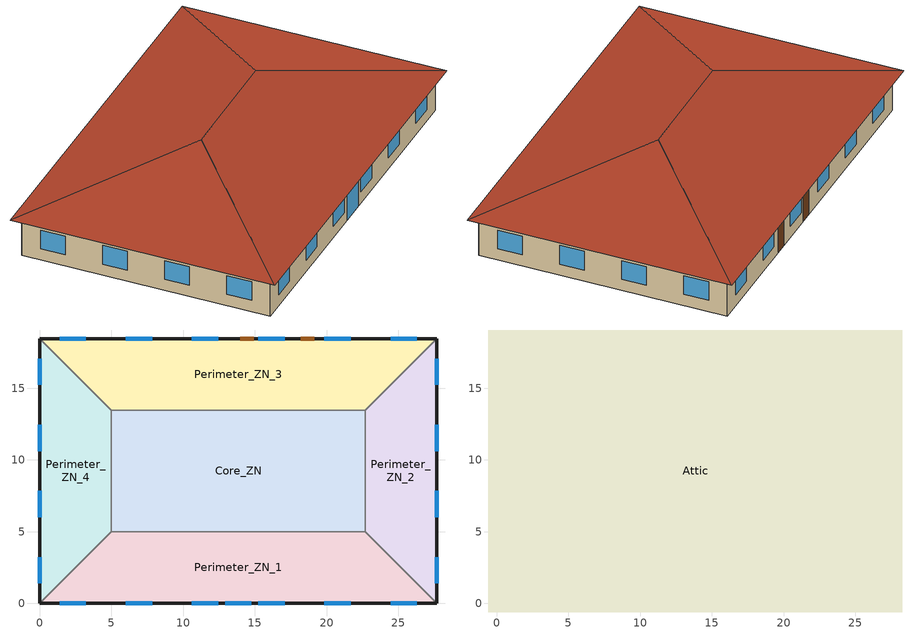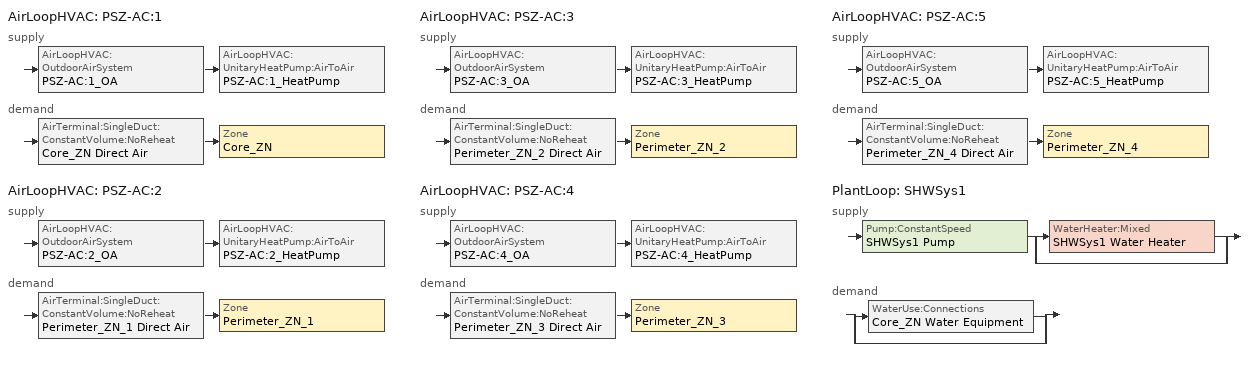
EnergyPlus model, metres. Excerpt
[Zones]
Core_ZN
 floor adiabatic (Core_ZN_floor_Ffactor): 5,13.46 22.69,13.46 22.69,5 5,5 z0
 wall to Perimeter_ZN_1 (int_wall): 5,5 22.69,5 z0:3.05
 wall to Perimeter_ZN_2 (int_wall): 22.69,5 22.69,13.46 z0:3.05
 wall to Perimeter_ZN_3 (int_wall): 22.69,13.46 5,13.46 z0:3.05
 wall to Perimeter_ZN_4 (int_wall): 5,13.46 5,5 z0:3.05
Perimeter_ZN_1
 floor ground (Perimeter_ZN_1_floor_Ffactor): 27.69,0 0,0 5,5 22.69,5 z0
 wall outside (nonres_ext_wall): 0,0 27.69,0 z0:3.05
 wall to Perimeter_ZN_4 (int_wall): 5,5 0,0 z0:3.05
 wall to Perimeter_ZN_2 (int_wall): 27.69,0 22.69,5 z0:3.05
 window (Window_U_0.36_SHGC_0.38): 1.39,0 3.22,0 / 6.01,0 7.84,0 / 10.62,0 12.45,0 / 15.24,0 17.07,0 / 19.85,0 21.68,0 / 24.47,0 26.3,0 z0.9:2.42; 12.93,0 14.76,0 z0:2.13
Perimeter_ZN_2
 floor ground (Perimeter_ZN_2_floor_Ffactor): 22.69,13.46 27.69,18.46 27.69,0 22.69,5 z0
 wall outside (nonres_ext_wall): 27.69,0 27.69,18.46 z0:3.05
 wall to Perimeter_ZN_3 (int_wall): 27.69,18.46 22.69,13.46 z0:3.05
 window (Window_U_0.36_SHGC_0.38): 27.69,15.24 27.69,17.07 / 27.69,10.62 27.69,12.45 / 27.69,6.01 27.69,7.84 / 27.69,1.39 27.69,3.22 z0.9:2.42
Perimeter_ZN_3
 floor ground (Perimeter_ZN_3_floor_Ffactor): 5,13.46 0,18.46 27.69,18.46 22.69,13.46 z0
 wall outside (nonres_ext_wall): 27.69,18.46 0,18.46 z0:3.05
 wall to Perimeter_ZN_4 (int_wall): 0,18.46 5,13.46 z0:3.05
 window (Window_U_0.36_SHGC_0.38): 26.3,18.46 24.47,18.46 / 21.68,18.46 19.85,18.46 / 17.07,18.46 15.24,18.46 / 12.45,18.46 10.62,18.46 / 7.84,18.46 6.01,18.46 / 3.22,18.46 1.39,18.46 z0.9:2.42
 door (Swinging Door_con): 14.91,18.46 14,18.46 / 19.13,18.46 18.22,18.46 z0:2.13
Perimeter_ZN_4
 floor ground (Perimeter_ZN_4_floor_Ffactor): 5,5 0,0 0,18.46 5,13.46 z0
 wall outside (nonres_ext_wall): 0,18.46 0,0 z0:3.05
 window (Window_U_0.36_SHGC_0.38): 0,3.22 0,1.39 / 0,7.84 0,6.01 / 0,12.45 0,10.62 / 0,17.07 0,15.24 z0.9:2.42
Attic
 floor outside (ext_soffit_floor): -0.6,19.06 0,18.46 0,0 -0.6,-0.6 z3.05; 0,0 27.69,0 28.29,-0.6 -0.6,-0.6 z3.05; 28.29,19.06 28.29,-0.6 27.69,0 27.69,18.46 z3.05; -0.6,19.06 28.29,19.06 27.69,18.46 0,18.46 z3.05
 floor to Perimeter_ZN_1 (nonres_roof_floor): 0,0 5,5 22.69,5 27.69,0 z3.05
 floor to Perimeter_ZN_4 (nonres_roof_floor): 5,13.46 5,5 0,0 0,18.46 z3.05
 floor to Perimeter_ZN_2 (nonres_roof_floor): 22.69,5 22.69,13.46 27.69,18.46 27.69,0 z3.05
 floor to Core_ZN (nonres_roof_floor): 5,13.46 22.69,13.46 22.69,5 5,5 z3.05
 floor to Perimeter_ZN_3 (nonres_roof_floor): 0,18.46 27.69,18.46 22.69,13.46 5,13.46 z3.05
 roof outside (AtticRoofDeck): 28.29,19.06,3.05 -0.6,19.06,3.05 9.23,9.23,6.33 18.46,9.23,6.33; -0.6,19.06,3.05 -0.6,-0.6,3.05 9.23,9.23,6.33; 28.29,-0.6,3.05 28.29,19.06,3.05 18.46,9.23,6.33; -0.6,-0.6,3.05 28.29,-0.6,3.05 18.46,9.23,6.33 9.23,9.23,6.33
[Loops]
AirLoopHVAC 'PSZ-AC:1'
 supply: AirLoopHVAC:OutdoorAirSystem 'PSZ-AC:1_OA' > AirLoopHVAC:UnitaryHeatPump:AirToAir 'PSZ-AC:1_HeatPump'
 demand: AirTerminal:SingleDuct:ConstantVolume:NoReheat 'Core_ZN Direct Air' > Zone 'Core_ZN'
AirLoopHVAC 'PSZ-AC:2'
 supply: AirLoopHVAC:OutdoorAirSystem 'PSZ-AC:2_OA' > AirLoopHVAC:UnitaryHeatPump:AirToAir 'PSZ-AC:2_HeatPump'
 demand: AirTerminal:SingleDuct:ConstantVolume:NoReheat 'Perimeter_ZN_1 Direct Air' > Zone 'Perimeter_ZN_1'
AirLoopHVAC 'PSZ-AC:3'
 supply: AirLoopHVAC:OutdoorAirSystem 'PSZ-AC:3_OA' > AirLoopHVAC:UnitaryHeatPump:AirToAir 'PSZ-AC:3_HeatPump'
 demand: AirTerminal:SingleDuct:ConstantVolume:NoReheat 'Perimeter_ZN_2 Direct Air' > Zone 'Perimeter_ZN_2'
AirLoopHVAC 'PSZ-AC:4'
 supply: AirLoopHVAC:OutdoorAirSystem 'PSZ-AC:4_OA' > AirLoopHVAC:UnitaryHeatPump:AirToAir 'PSZ-AC:4_HeatPump'
 demand: AirTerminal:SingleDuct:ConstantVolume:NoReheat 'Perimeter_ZN_3 Direct Air' > Zone 'Perimeter_ZN_3'
AirLoopHVAC 'PSZ-AC:5'
 supply: AirLoopHVAC:OutdoorAirSystem 'PSZ-AC:5_OA' > AirLoopHVAC:UnitaryHeatPump:AirToAir 'PSZ-AC:5_HeatPump'
 demand: AirTerminal:SingleDuct:ConstantVolume:NoReheat 'Perimeter_ZN_4 Direct Air' > Zone 'Perimeter_ZN_4'
PlantLoop 'SHWSys1'
 supply: Pump:ConstantSpeed 'SHWSys1 Pump' > split
  | WaterHeater:Mixed 'SHWSys1 Water Heater'
  | bypass
 demand: split
  | WaterUse:Connections 'Core_ZN Water Equipment'
  | bypass
[Building]
OfficeSmall: 0, City, 0.04, 0.2, FullInteriorAndExterior, 50, 6
[Site:GroundTemperature:FCfactorMethod]
7.1, 3, -1, 0.8, -0.2, 4.8, 6.1, 13.7, 22.2, 22.7, 21.7, 18.5
[Site:WaterMainsTemperature]
Correlation: , 9.95, 23.7
[Material]
Std Wood 6inch: MediumSmooth, 0.15, 0.12, 540, 1210, 0.9, 0.7, 0.7
F07 25mm stucco: Smooth, 0.0254, 0.72, 1856, 840, 0.9, 0.7, 0.7
F12 Asphalt shingles: VeryRough, 0.0032, 0.04, 1120, 1260, 0.9, 0.7
G01 13mm gypsum board: Smooth, 0.0127, 0.16, 800, 1090, 0.9, 0.7, 0.5
G01 16mm gypsum board: MediumSmooth, 0.0159, 0.16, 800, 1090
G02 16mm plywood: Smooth, 0.0159, 0.12, 544, 1210
[Material:NoMass]
Opaque Door panel_con: MediumRough, 0.475964, 0.9, 0.7, 0.7
Nonres_Roof_Insulation: MediumSmooth, 8.09839, 0.9, 0.7, 0.7
Nonres_Exterior_Wall_Insulation: MediumSmooth, 3.06942, 0.9, 0.7, 0.7
[WindowMaterial:SimpleGlazingSystem]
Glazing Layer: 2.04417, 0.38, 0.418
[Construction]
Swinging Door_con: Opaque Door panel_con
InteriorFurnishings: Std Wood 6inch
AtticRoofDeck: F12 Asphalt shingles, G02 16mm plywood
int_wall: G01 13mm gypsum board, G01 13mm gypsum board
ext_soffit_floor: G02 16mm plywood
nonres_roof_floor: G01 16mm gypsum board, Nonres_Roof_Insulation
nonres_ext_wall: F07 25mm stucco, G01 16mm gypsum board, Nonres_Exterior_Wall_Insulation, G01 16mm gypsum board
Window_U_0.36_SHGC_0.38: Glazing Layer
[Construction:FfactorGroundFloor]
Core_ZN_floor_Ffactor: 0.90012, 149.657, 0
Perimeter_ZN_1_floor_Ffactor; Perimeter_ZN_3_floor_Ffactor: 0.90012, 113.45, 27.69
Perimeter_ZN_2_floor_Ffactor; Perimeter_ZN_4_floor_Ffactor: 0.90012, 67.3, 18.46
[Zone]
Core_ZN; Perimeter_ZN_1; Perimeter_ZN_2; Perimeter_ZN_3; Perimeter_ZN_4: 0, 0, 0, 0, 1, 1, autocalculate, autocalculate, autocalculate, , , Yes
Attic: 0, 0, 0, 0, 1, 1, autocalculate, autocalculate, autocalculate, , , No
[InternalMass]
Core_ZN_InternalMass_1: InteriorFurnishings, Core_ZN, , 299.3148
Perimeter_ZN_1_InternalMass_1: InteriorFurnishings, Perimeter_ZN_1, , 226.9
Perimeter_ZN_2_InternalMass_1: InteriorFurnishings, Perimeter_ZN_2, , 134.6
Perimeter_ZN_3_InternalMass_1: InteriorFurnishings, Perimeter_ZN_3, , 226.9
Perimeter_ZN_4_InternalMass_1: InteriorFurnishings, Perimeter_ZN_4, , 134.6
[People]
Core_ZN: Core_ZN, BLDG_OCC_SCH_wo_SB, Area/Person, , , 16.5881, 0.3, AUTOCALCULATE, ACTIVITY_SCH, , No, ZoneAveraged
Perimeter_ZN_1: Perimeter_ZN_1, BLDG_OCC_SCH_wo_SB, Area/Person, , , 16.5881, 0.3, AUTOCALCULATE, ACTIVITY_SCH, , No, ZoneAveraged
Perimeter_ZN_2: Perimeter_ZN_2, BLDG_OCC_SCH_w_SB, Area/Person, , , 16.5881, 0.3, AUTOCALCULATE, ACTIVITY_SCH, , No, ZoneAveraged
Perimeter_ZN_3: Perimeter_ZN_3, BLDG_OCC_SCH_wo_SB, Area/Person, , , 16.5881, 0.3, AUTOCALCULATE, ACTIVITY_SCH, , No, ZoneAveraged
Perimeter_ZN_4: Perimeter_ZN_4, BLDG_OCC_SCH_wo_SB, Area/Person, , , 16.5881, 0.3, AUTOCALCULATE, ACTIVITY_SCH, , No, ZoneAveraged
[Lights]
Core_ZN_Lights: Core_ZN, BLDG_LIGHT_SCH, Watts/Area, , 6.8889, , 0, 0.7, 0.2, 1, LightsWired, No
Perimeter_ZN_1_Lights: Perimeter_ZN_1, BLDG_LIGHT_SCH, Watts/Area, , 6.8889, , 0, 0.7, 0.2, 1, LightsWired, No
Perimeter_ZN_2_Lights: Perimeter_ZN_2, BLDG_LIGHT_SCH, Watts/Area, , 6.8889, , 0, 0.7, 0.2, 1, LightsWired, No
Perimeter_ZN_3_Lights: Perimeter_ZN_3, BLDG_LIGHT_SCH, Watts/Area, , 6.8889, , 0, 0.7, 0.2, 1, LightsWired, No
Perimeter_ZN_4_Lights: Perimeter_ZN_4, BLDG_LIGHT_SCH, Watts/Area, , 6.8889, , 0, 0.7, 0.2, 1, LightsWired, No
[ElectricEquipment]
Core_ZN_MiscPlug_Equip: Core_ZN, BLDG_EQUIP_SCH, Watts/Area, , 6.78, , , , , MiscPlug
Perimeter_ZN_1_MiscPlug_Equip: Perimeter_ZN_1, BLDG_EQUIP_SCH, Watts/Area, , 6.78, , , , , MiscPlug
Perimeter_ZN_2_MiscPlug_Equip: Perimeter_ZN_2, BLDG_EQUIP_SCH, Watts/Area, , 6.78, , , , , MiscPlug
Perimeter_ZN_3_MiscPlug_Equip: Perimeter_ZN_3, BLDG_EQUIP_SCH, Watts/Area, , 6.78, , , , , MiscPlug
Perimeter_ZN_4_MiscPlug_Equip: Perimeter_ZN_4, BLDG_EQUIP_SCH, Watts/Area, , 6.78, , , , , MiscPlug
[Daylighting:Controls]
Perimeter_ZN_1_DaylCtrl: Perimeter_ZN_1, SplitFlux, , Continuousoff, 0.2, 0.2, 3, 1, Perimeter_ZN_1_DaylRefPt1, 180, 22, , Perimeter_ZN_1_DaylRefPt1, 0.2399, 377, Perimeter_ZN_1_DaylRefPt2, 0.0302, 377
Perimeter_ZN_2_DaylCtrl: Perimeter_ZN_2, SplitFlux, , Continuousoff, 0.2, 0.2, 3, 1, Perimeter_ZN_2_DaylRefPt1, 90, 22, , Perimeter_ZN_2_DaylRefPt1, 0.2399, 377, Perimeter_ZN_2_DaylRefPt2, 0.0302, 377
Perimeter_ZN_3_DaylCtrl: Perimeter_ZN_3, SplitFlux, , Continuousoff, 0.2, 0.2, 3, 1, Perimeter_ZN_3_DaylRefPt1, 0, 22, , Perimeter_ZN_3_DaylRefPt1, 0.2399, 377, Perimeter_ZN_3_DaylRefPt2, 0.0302, 377
Perimeter_ZN_4_DaylCtrl: Perimeter_ZN_4, SplitFlux, , Continuousoff, 0.2, 0.2, 3, 1, Perimeter_ZN_4_DaylRefPt1, 270, 22, , Perimeter_ZN_4_DaylRefPt1, 0.2399, 377, Perimeter_ZN_4_DaylRefPt2, 0.0302, 377
[ZoneInfiltration:DesignFlowRate]
Perimeter_ZN_1_Infiltration: Perimeter_ZN_1, INFIL_QUARTER_ON_SCH, Flow/ExteriorWallArea, 0, , 0.00056896, , 0, 0, 0.224, 0
Perimeter_ZN_1_Door_Infiltration: Perimeter_ZN_1, INFIL_Door_Opening_SCH, Flow/Zone, 0.0764554, , , , 1, 0, 0, 0
Perimeter_ZN_2_Infiltration: Perimeter_ZN_2, INFIL_QUARTER_ON_SCH, Flow/ExteriorWallArea, 0, , 0.00056896, , 0, 0, 0.224, 0
Perimeter_ZN_3_Infiltration: Perimeter_ZN_3, INFIL_QUARTER_ON_SCH, Flow/ExteriorWallArea, 0, , 0.00056896, , 0, 0, 0.224, 0
Perimeter_ZN_4_Infiltration: Perimeter_ZN_4, INFIL_QUARTER_ON_SCH, Flow/ExteriorWallArea, 0, , 0.00056896, , 0, 0, 0.224, 0
Attic_Infiltration: Attic, ALWAYS_ON, Flow/Zone, 0.2001, , , , 1, 0, 0, 0
[Exterior:Lights]
Exterior_Lights_a: Exterior_lighting_schedule_a, 50.7, AstronomicalClock, General
Exterior_Lights_b: Exterior_lighting_schedule_b_2016, 115.1, AstronomicalClock, General
Exterior_Lights_c: Exterior_lighting_schedule_c_2016, 445.5, AstronomicalClock, General
[DesignSpecification:OutdoorAir]
SZ DSOA Core_ZN; SZ DSOA Perimeter_ZN_1; SZ DSOA Perimeter_ZN_2; SZ DSOA Perimeter_ZN_3; SZ DSOA Perimeter_ZN_4: Flow/Area, , 0.000431773, 0
[Sizing:Zone]
Core_ZN: SupplyAirTemperature, 12.8, , SupplyAirTemperature, 40, , 0.0085, 0.008, SZ DSOA Core_ZN, , , DesignDay, 0, , 0, 0, DesignDay, 0, , , , , No, NeutralSupplyAir, autosize, autosize
Perimeter_ZN_1: SupplyAirTemperature, 12.8, , SupplyAirTemperature, 40, , 0.0085, 0.008, SZ DSOA Perimeter_ZN_1, , , DesignDay, 0, , 0, 0, DesignDay, 0, , , , , No, NeutralSupplyAir, autosize, autosize
Perimeter_ZN_2: SupplyAirTemperature, 12.8, , SupplyAirTemperature, 40, , 0.0085, 0.008, SZ DSOA Perimeter_ZN_2, , , DesignDay, 0, , 0, 0, DesignDay, 0, , , , , No, NeutralSupplyAir, autosize, autosize
Perimeter_ZN_3: SupplyAirTemperature, 12.8, , SupplyAirTemperature, 40, , 0.0085, 0.008, SZ DSOA Perimeter_ZN_3, , , DesignDay, 0, , 0, 0, DesignDay, 0, , , , , No, NeutralSupplyAir, autosize, autosize
Perimeter_ZN_4: SupplyAirTemperature, 12.8, , SupplyAirTemperature, 40, , 0.0085, 0.008, SZ DSOA Perimeter_ZN_4, , , DesignDay, 0, , 0, 0, DesignDay, 0, , , , , No, NeutralSupplyAir, autosize, autosize
[Sizing:System]
PSZ-AC:1; PSZ-AC:2; PSZ-AC:3; PSZ-AC:4; PSZ-AC:5: Sensible, AUTOSIZE, 0.3, 7, 0.008, 12.8, 0.008, 12.8, 40, NonCoincident, No, No, 0.0085, 0.008, DesignDay, 0, , , , DesignDay, 0, , , , , ZoneSum
[Sizing:Plant]
SHWSys1: Heating, 48.89, 5
[ZoneControl:Thermostat]
Core_ZN Thermostat: Core_ZN, Dual Zone Control Type Sched, ThermostatSetpoint:DualSetpoint, Core_ZN DualSPSched
Perimeter_ZN_1 Thermostat: Perimeter_ZN_1, Dual Zone Control Type Sched, ThermostatSetpoint:DualSetpoint, Perimeter_ZN_1 DualSPSched
Perimeter_ZN_2 Thermostat: Perimeter_ZN_2, Dual Zone Control Type Sched, ThermostatSetpoint:DualSetpoint, Perimeter_ZN_2 DualSPSched
Perimeter_ZN_3 Thermostat: Perimeter_ZN_3, Dual Zone Control Type Sched, ThermostatSetpoint:DualSetpoint, Perimeter_ZN_3 DualSPSched
Perimeter_ZN_4 Thermostat: Perimeter_ZN_4, Dual Zone Control Type Sched, ThermostatSetpoint:DualSetpoint, Perimeter_ZN_4 DualSPSched
[ThermostatSetpoint:DualSetpoint]
Core_ZN DualSPSched; Perimeter_ZN_1 DualSPSched; Perimeter_ZN_3 DualSPSched; Perimeter_ZN_4 DualSPSched: HTGSETP_SCH_NO_OPTIMUM, CLGSETP_SCH_NO_OPTIMUM
Perimeter_ZN_2 DualSPSched: HTGSETP_SCH_NO_OPTIMUM_w_SB, CLGSETP_SCH_NO_OPTIMUM_w_SB
[AirTerminal:SingleDuct:ConstantVolume:NoReheat]
Core_ZN Direct Air: ALWAYS_ON, Core_ZN Direct Air Inlet Node Name ATInlet, Core_ZN Direct Air Inlet Node Name, AUTOSIZE
Perimeter_ZN_1 Direct Air: ALWAYS_ON, Perimeter_ZN_1 Direct Air Inlet Node Name ATInlet, Perimeter_ZN_1 Direct Air Inlet Node Name, AUTOSIZE
Perimeter_ZN_2 Direct Air: ALWAYS_ON, Perimeter_ZN_2 Direct Air Inlet Node Name ATInlet, Perimeter_ZN_2 Direct Air Inlet Node Name, AUTOSIZE
Perimeter_ZN_3 Direct Air: ALWAYS_ON, Perimeter_ZN_3 Direct Air Inlet Node Name ATInlet, Perimeter_ZN_3 Direct Air Inlet Node Name, AUTOSIZE
Perimeter_ZN_4 Direct Air: ALWAYS_ON, Perimeter_ZN_4 Direct Air Inlet Node Name ATInlet, Perimeter_ZN_4 Direct Air Inlet Node Name, AUTOSIZE
[Zone equipment]
Core_ZN: Core_ZN Direct Air
Perimeter_ZN_1: Perimeter_ZN_1 Direct Air
Perimeter_ZN_2: Perimeter_ZN_2 Direct Air
Perimeter_ZN_3: Perimeter_ZN_3 Direct Air
Perimeter_ZN_4: Perimeter_ZN_4 Direct Air
[Fan:OnOff]
PSZ-AC:1 Fan: HVACOperationSchd, 0.55575, 622.5, AUTOSIZE, 0.855, 1, PSZ-AC:1_OA-PSZ-AC:1_FanNode, PSZ-AC:1_Fan-PSZ-AC:1_CoolCNode, , , General
PSZ-AC:2 Fan: HVACOperationSchd, 0.55575, 622.5, AUTOSIZE, 0.855, 1, PSZ-AC:2_OA-PSZ-AC:2_FanNode, PSZ-AC:2_Fan-PSZ-AC:2_CoolCNode, , , General
PSZ-AC:3 Fan: HVACOperationSchd, 0.55575, 622.5, AUTOSIZE, 0.855, 1, PSZ-AC:3_OA-PSZ-AC:3_FanNode, PSZ-AC:3_Fan-PSZ-AC:3_CoolCNode, , , General
PSZ-AC:4 Fan: HVACOperationSchd, 0.55575, 622.5, AUTOSIZE, 0.855, 1, PSZ-AC:4_OA-PSZ-AC:4_FanNode, PSZ-AC:4_Fan-PSZ-AC:4_CoolCNode, , , General
PSZ-AC:5 Fan: HVACOperationSchd, 0.55575, 622.5, AUTOSIZE, 0.855, 1, PSZ-AC:5_OA-PSZ-AC:5_FanNode, PSZ-AC:5_Fan-PSZ-AC:5_CoolCNode, , , General
[Coil:Cooling:DX:SingleSpeed]
PSZ-AC:1 Heat Pump DX Cooling Coil: ALWAYS_ON, AUTOSIZE, AUTOSIZE, 4.11713, AUTOSIZE, , 934.4, PSZ-AC:1_Fan-PSZ-AC:1_CoolCNode, PSZ-AC:1_CoolC-PSZ-AC:1_HeatCNode, HPACCoolCapFT, HPACCoolCapFFF, HPACCOOLEIRFT, HPACCOOLEIRFFF, HPACCOOLPLFFPLR
PSZ-AC:2 Heat Pump DX Cooling Coil: ALWAYS_ON, AUTOSIZE, AUTOSIZE, 4.11713, AUTOSIZE, , 934.4, PSZ-AC:2_Fan-PSZ-AC:2_CoolCNode, PSZ-AC:2_CoolC-PSZ-AC:2_HeatCNode, HPACCoolCapFT, HPACCoolCapFFF, HPACCOOLEIRFT, HPACCOOLEIRFFF, HPACCOOLPLFFPLR
PSZ-AC:3 Heat Pump DX Cooling Coil: ALWAYS_ON, AUTOSIZE, AUTOSIZE, 4.11713, AUTOSIZE, , 934.4, PSZ-AC:3_Fan-PSZ-AC:3_CoolCNode, PSZ-AC:3_CoolC-PSZ-AC:3_HeatCNode, HPACCoolCapFT, HPACCoolCapFFF, HPACCOOLEIRFT, HPACCOOLEIRFFF, HPACCOOLPLFFPLR
PSZ-AC:4 Heat Pump DX Cooling Coil: ALWAYS_ON, AUTOSIZE, AUTOSIZE, 4.11713, AUTOSIZE, , 934.4, PSZ-AC:4_Fan-PSZ-AC:4_CoolCNode, PSZ-AC:4_CoolC-PSZ-AC:4_HeatCNode, HPACCoolCapFT, HPACCoolCapFFF, HPACCOOLEIRFT, HPACCOOLEIRFFF, HPACCOOLPLFFPLR
PSZ-AC:5 Heat Pump DX Cooling Coil: ALWAYS_ON, AUTOSIZE, AUTOSIZE, 4.11713, AUTOSIZE, , 934.4, PSZ-AC:5_Fan-PSZ-AC:5_CoolCNode, PSZ-AC:5_CoolC-PSZ-AC:5_HeatCNode, HPACCoolCapFT, HPACCoolCapFFF, HPACCOOLEIRFT, HPACCOOLEIRFFF, HPACCOOLPLFFPLR
[Coil:Heating:Fuel]
PSZ-AC:1 Heat Pump DX Supp Heating Coil: ALWAYS_ON, NaturalGas, 0.81, AUTOSIZE, PSZ-AC:1_HeatC-PSZ-AC:1_SuppHeatingNode, PSZ-AC:1 Supply Equipment Outlet Node
PSZ-AC:2 Heat Pump DX Supp Heating Coil: ALWAYS_ON, NaturalGas, 0.81, AUTOSIZE, PSZ-AC:2_HeatC-PSZ-AC:2_SuppHeatingNode, PSZ-AC:2 Supply Equipment Outlet Node
PSZ-AC:3 Heat Pump DX Supp Heating Coil: ALWAYS_ON, NaturalGas, 0.81, AUTOSIZE, PSZ-AC:3_HeatC-PSZ-AC:3_SuppHeatingNode, PSZ-AC:3 Supply Equipment Outlet Node
PSZ-AC:4 Heat Pump DX Supp Heating Coil: ALWAYS_ON, NaturalGas, 0.81, AUTOSIZE, PSZ-AC:4_HeatC-PSZ-AC:4_SuppHeatingNode, PSZ-AC:4 Supply Equipment Outlet Node
PSZ-AC:5 Heat Pump DX Supp Heating Coil: ALWAYS_ON, NaturalGas, 0.81, AUTOSIZE, PSZ-AC:5_HeatC-PSZ-AC:5_SuppHeatingNode, PSZ-AC:5 Supply Equipment Outlet Node
[Coil:Heating:DX:SingleSpeed]
PSZ-AC:1 Heat Pump DX Heating Coil: ALWAYS_ON, AUTOSIZE, 3.3592, AUTOSIZE, , 934.4, PSZ-AC:1_CoolC-PSZ-AC:1_HeatCNode, PSZ-AC:1_HeatC-PSZ-AC:1_SuppHeatingNode, HPACHeatCapFT, HPACHeatCapFFF, HPACHeatEIRFT, HPACHeatEIRFFF, HPACCOOLPLFFPLR, HPACCOOLEIRFT, -12.2, , 1.67, 50, 4.4, ReverseCycle, OnDemand, , AUTOSIZE
PSZ-AC:2 Heat Pump DX Heating Coil: ALWAYS_ON, AUTOSIZE, 3.3592, AUTOSIZE, , 934.4, PSZ-AC:2_CoolC-PSZ-AC:2_HeatCNode, PSZ-AC:2_HeatC-PSZ-AC:2_SuppHeatingNode, HPACHeatCapFT, HPACHeatCapFFF, HPACHeatEIRFT, HPACHeatEIRFFF, HPACCOOLPLFFPLR, HPACCOOLEIRFT, -12.2, , 1.67, 50, 4.4, ReverseCycle, OnDemand, , AUTOSIZE
PSZ-AC:3 Heat Pump DX Heating Coil: ALWAYS_ON, AUTOSIZE, 3.3592, AUTOSIZE, , 934.4, PSZ-AC:3_CoolC-PSZ-AC:3_HeatCNode, PSZ-AC:3_HeatC-PSZ-AC:3_SuppHeatingNode, HPACHeatCapFT, HPACHeatCapFFF, HPACHeatEIRFT, HPACHeatEIRFFF, HPACCOOLPLFFPLR, HPACCOOLEIRFT, -12.2, , 1.67, 50, 4.4, ReverseCycle, OnDemand, , AUTOSIZE
PSZ-AC:4 Heat Pump DX Heating Coil: ALWAYS_ON, AUTOSIZE, 3.3592, AUTOSIZE, , 934.4, PSZ-AC:4_CoolC-PSZ-AC:4_HeatCNode, PSZ-AC:4_HeatC-PSZ-AC:4_SuppHeatingNode, HPACHeatCapFT, HPACHeatCapFFF, HPACHeatEIRFT, HPACHeatEIRFFF, HPACCOOLPLFFPLR, HPACCOOLEIRFT, -12.2, , 1.67, 50, 4.4, ReverseCycle, OnDemand, , AUTOSIZE
PSZ-AC:5 Heat Pump DX Heating Coil: ALWAYS_ON, AUTOSIZE, 3.3592, AUTOSIZE, , 934.4, PSZ-AC:5_CoolC-PSZ-AC:5_HeatCNode, PSZ-AC:5_HeatC-PSZ-AC:5_SuppHeatingNode, HPACHeatCapFT, HPACHeatCapFFF, HPACHeatEIRFT, HPACHeatEIRFFF, HPACCOOLPLFFPLR, HPACCOOLEIRFT, -12.2, , 1.67, 50, 4.4, ReverseCycle, OnDemand, , AUTOSIZE
[AirLoopHVAC:UnitaryHeatPump:AirToAir]
PSZ-AC:1_HeatPump: ALWAYS_ON, PSZ-AC:1_OA-PSZ-AC:1_FanNode, PSZ-AC:1 Supply Equipment Outlet Node, AUTOSIZE, AUTOSIZE, AUTOSIZE, Core_ZN, Fan:OnOff, PSZ-AC:1 Fan, Coil:Heating:DX:SingleSpeed, PSZ-AC:1 Heat Pump DX Heating Coil, Coil:Cooling:DX:SingleSpeed, PSZ-AC:1 Heat Pump DX Cooling Coil, Coil:Heating:Fuel, PSZ-AC:1 Heat Pump DX Supp Heating Coil, AUTOSIZE, 4.44, BlowThrough, HVACOperationSchd
PSZ-AC:2_HeatPump: ALWAYS_ON, PSZ-AC:2_OA-PSZ-AC:2_FanNode, PSZ-AC:2 Supply Equipment Outlet Node, AUTOSIZE, AUTOSIZE, AUTOSIZE, Perimeter_ZN_1, Fan:OnOff, PSZ-AC:2 Fan, Coil:Heating:DX:SingleSpeed, PSZ-AC:2 Heat Pump DX Heating Coil, Coil:Cooling:DX:SingleSpeed, PSZ-AC:2 Heat Pump DX Cooling Coil, Coil:Heating:Fuel, PSZ-AC:2 Heat Pump DX Supp Heating Coil, AUTOSIZE, 4.44, BlowThrough, HVACOperationSchd
PSZ-AC:3_HeatPump: ALWAYS_ON, PSZ-AC:3_OA-PSZ-AC:3_FanNode, PSZ-AC:3 Supply Equipment Outlet Node, AUTOSIZE, AUTOSIZE, AUTOSIZE, Perimeter_ZN_2, Fan:OnOff, PSZ-AC:3 Fan, Coil:Heating:DX:SingleSpeed, PSZ-AC:3 Heat Pump DX Heating Coil, Coil:Cooling:DX:SingleSpeed, PSZ-AC:3 Heat Pump DX Cooling Coil, Coil:Heating:Fuel, PSZ-AC:3 Heat Pump DX Supp Heating Coil, AUTOSIZE, 4.44, BlowThrough, HVACOperationSchd_w_SB
PSZ-AC:4_HeatPump: ALWAYS_ON, PSZ-AC:4_OA-PSZ-AC:4_FanNode, PSZ-AC:4 Supply Equipment Outlet Node, AUTOSIZE, AUTOSIZE, AUTOSIZE, Perimeter_ZN_3, Fan:OnOff, PSZ-AC:4 Fan, Coil:Heating:DX:SingleSpeed, PSZ-AC:4 Heat Pump DX Heating Coil, Coil:Cooling:DX:SingleSpeed, PSZ-AC:4 Heat Pump DX Cooling Coil, Coil:Heating:Fuel, PSZ-AC:4 Heat Pump DX Supp Heating Coil, AUTOSIZE, 4.44, BlowThrough, HVACOperationSchd
PSZ-AC:5_HeatPump: ALWAYS_ON, PSZ-AC:5_OA-PSZ-AC:5_FanNode, PSZ-AC:5 Supply Equipment Outlet Node, AUTOSIZE, AUTOSIZE, AUTOSIZE, Perimeter_ZN_4, Fan:OnOff, PSZ-AC:5 Fan, Coil:Heating:DX:SingleSpeed, PSZ-AC:5 Heat Pump DX Heating Coil, Coil:Cooling:DX:SingleSpeed, PSZ-AC:5 Heat Pump DX Cooling Coil, Coil:Heating:Fuel, PSZ-AC:5 Heat Pump DX Supp Heating Coil, AUTOSIZE, 4.44, BlowThrough, HVACOperationSchd
[Controller:OutdoorAir]
PSZ-AC:1_OA_Controller: PSZ-AC:1_OARelief Node, PSZ-AC:1 Supply Equipment Inlet Node, PSZ-AC:1_OA-PSZ-AC:1_FanNode, PSZ-AC:1_OAInlet Node, AUTOSIZE, AUTOSIZE, NoEconomizer, ModulateFlow, 28, 64000, , , 0, LockoutWithHeating, FixedMinimum, MinOA_MotorizedDamper_Sched
PSZ-AC:2_OA_Controller: PSZ-AC:2_OARelief Node, PSZ-AC:2 Supply Equipment Inlet Node, PSZ-AC:2_OA-PSZ-AC:2_FanNode, PSZ-AC:2_OAInlet Node, AUTOSIZE, AUTOSIZE, NoEconomizer, ModulateFlow, 28, 64000, , , 0, LockoutWithHeating, FixedMinimum, MinOA_MotorizedDamper_Sched
PSZ-AC:3_OA_Controller: PSZ-AC:3_OARelief Node, PSZ-AC:3 Supply Equipment Inlet Node, PSZ-AC:3_OA-PSZ-AC:3_FanNode, PSZ-AC:3_OAInlet Node, AUTOSIZE, AUTOSIZE, NoEconomizer, ModulateFlow, 28, 64000, , , 0, LockoutWithHeating, FixedMinimum, MinOA_MotorizedDamper_Sched
PSZ-AC:4_OA_Controller: PSZ-AC:4_OARelief Node, PSZ-AC:4 Supply Equipment Inlet Node, PSZ-AC:4_OA-PSZ-AC:4_FanNode, PSZ-AC:4_OAInlet Node, AUTOSIZE, AUTOSIZE, NoEconomizer, ModulateFlow, 28, 64000, , , 0, LockoutWithHeating, FixedMinimum, MinOA_MotorizedDamper_Sched
PSZ-AC:5_OA_Controller: PSZ-AC:5_OARelief Node, PSZ-AC:5 Supply Equipment Inlet Node, PSZ-AC:5_OA-PSZ-AC:5_FanNode, PSZ-AC:5_OAInlet Node, AUTOSIZE, AUTOSIZE, NoEconomizer, ModulateFlow, 28, 64000, , , 0, LockoutWithHeating, FixedMinimum, MinOA_MotorizedDamper_Sched
[AirLoopHVAC]
PSZ-AC:1: , PSZ-AC:1 Availability Manager List, AUTOSIZE, PSZ-AC:1 Air Loop Branches, , PSZ-AC:1 Supply Equipment Inlet Node, PSZ-AC:1 Zone Equipment Outlet Node, PSZ-AC:1 Zone Equipment Inlet Node, PSZ-AC:1 Supply Equipment Outlet Node
PSZ-AC:2: , PSZ-AC:2 Availability Manager List, AUTOSIZE, PSZ-AC:2 Air Loop Branches, , PSZ-AC:2 Supply Equipment Inlet Node, PSZ-AC:2 Zone Equipment Outlet Node, PSZ-AC:2 Zone Equipment Inlet Node, PSZ-AC:2 Supply Equipment Outlet Node
PSZ-AC:3: , PSZ-AC:3 Availability Manager List, AUTOSIZE, PSZ-AC:3 Air Loop Branches, , PSZ-AC:3 Supply Equipment Inlet Node, PSZ-AC:3 Zone Equipment Outlet Node, PSZ-AC:3 Zone Equipment Inlet Node, PSZ-AC:3 Supply Equipment Outlet Node
PSZ-AC:4: , PSZ-AC:4 Availability Manager List, AUTOSIZE, PSZ-AC:4 Air Loop Branches, , PSZ-AC:4 Supply Equipment Inlet Node, PSZ-AC:4 Zone Equipment Outlet Node, PSZ-AC:4 Zone Equipment Inlet Node, PSZ-AC:4 Supply Equipment Outlet Node
PSZ-AC:5: , PSZ-AC:5 Availability Manager List, AUTOSIZE, PSZ-AC:5 Air Loop Branches, , PSZ-AC:5 Supply Equipment Inlet Node, PSZ-AC:5 Zone Equipment Outlet Node, PSZ-AC:5 Zone Equipment Inlet Node, PSZ-AC:5 Supply Equipment Outlet Node
[AirLoopHVAC:OutdoorAirSystem]
PSZ-AC:1_OA: PSZ-AC:1_OA_Controllers, PSZ-AC:1_OA_Equipment
PSZ-AC:2_OA: PSZ-AC:2_OA_Controllers, PSZ-AC:2_OA_Equipment
PSZ-AC:3_OA: PSZ-AC:3_OA_Controllers, PSZ-AC:3_OA_Equipment
PSZ-AC:4_OA: PSZ-AC:4_OA_Controllers, PSZ-AC:4_OA_Equipment
PSZ-AC:5_OA: PSZ-AC:5_OA_Controllers, PSZ-AC:5_OA_Equipment
[OutdoorAir:Mixer]
PSZ-AC:1_OAMixing Box: PSZ-AC:1_OA-PSZ-AC:1_FanNode, PSZ-AC:1_OAInlet Node, PSZ-AC:1_OARelief Node, PSZ-AC:1 Supply Equipment Inlet Node
PSZ-AC:2_OAMixing Box: PSZ-AC:2_OA-PSZ-AC:2_FanNode, PSZ-AC:2_OAInlet Node, PSZ-AC:2_OARelief Node, PSZ-AC:2 Supply Equipment Inlet Node
PSZ-AC:3_OAMixing Box: PSZ-AC:3_OA-PSZ-AC:3_FanNode, PSZ-AC:3_OAInlet Node, PSZ-AC:3_OARelief Node, PSZ-AC:3 Supply Equipment Inlet Node
PSZ-AC:4_OAMixing Box: PSZ-AC:4_OA-PSZ-AC:4_FanNode, PSZ-AC:4_OAInlet Node, PSZ-AC:4_OARelief Node, PSZ-AC:4 Supply Equipment Inlet Node
PSZ-AC:5_OAMixing Box: PSZ-AC:5_OA-PSZ-AC:5_FanNode, PSZ-AC:5_OAInlet Node, PSZ-AC:5_OARelief Node, PSZ-AC:5 Supply Equipment Inlet Node
[Pump:ConstantSpeed]
SHWSys1 Pump: SHWSys1 Supply Inlet Node, SHWSys1 Pump-SHWSys1 Water HeaterNodeviaConnector, autosize, 0.001, AUTOSIZE, 0.3, 0, Intermittent
[WaterHeater:Mixed]
SHWSys1 Water Heater: 0.1514, SHWSys1 Water Heater Setpoint Temperature Schedule, 2, 82.2222, Cycle, 11722.84, , , , electricity, 1, , 571, electricity, 0.8, 571, electricity, , zone, , CORE_ZN, , 1.20598, , 1.20598, , 4.048e-06, BLDG_SWH_SCH
[PlantLoop]
SHWSys1: Water, , SHWSys1 Loop Operation Scheme List, SHWSys1 Supply Outlet Node, 48.89, 10, AUTOSIZE, 0, AUTOSIZE, SHWSys1 Supply Inlet Node, SHWSys1 Supply Outlet Node, SHWSys1 Supply Branches, SHWSys1 Supply Connectors, SHWSys1 Demand Inlet Node, SHWSys1 Demand Outlet Node, SHWSys1 Demand Branches, SHWSys1 Demand Connectors, Optimal
[PlantEquipmentList]
SHWSys1 Equipment List: WaterHeater:Mixed, SHWSys1 Water Heater
[PlantEquipmentOperation:HeatingLoad]
SHWSys1 Operation Scheme: 0, 1000000000000000, SHWSys1 Equipment List
[PlantEquipmentOperationSchemes]
SHWSys1 Loop Operation Scheme List: PlantEquipmentOperation:HeatingLoad, SHWSys1 Operation Scheme, PlantOnSched
[EnergyManagementSystem:Sensor]
ActualOccupancy: Binary Occupancy; Schedule Value
Core_ZN_LSr: Core_ZN; Zone Lights Electricity Rate
Core_ZN_Occ_Sensor: Core_ZN; People Occupant Count
Perimeter_ZN_1_LSr: Perimeter_ZN_1; Zone Lights Electricity Rate
Perimeter_ZN_1_Occ_Sensor: Perimeter_ZN_1; People Occupant Count
Perimeter_ZN_2_LSr: Perimeter_ZN_2; Zone Lights Electricity Rate
Perimeter_ZN_2_Occ_Sensor: Perimeter_ZN_2; People Occupant Count
Perimeter_ZN_3_LSr: Perimeter_ZN_3; Zone Lights Electricity Rate
Perimeter_ZN_3_Occ_Sensor: Perimeter_ZN_3; People Occupant Count
Perimeter_ZN_4_LSr: Perimeter_ZN_4; Zone Lights Electricity Rate
Perimeter_ZN_4_Occ_Sensor: Perimeter_ZN_4; People Occupant Count
[EnergyManagementSystem:Actuator]
Core_ZN_Light_Actuator: Core_ZN_lights; Lights; Electricity Rate
Perimeter_ZN_1_Light_Actuator: Perimeter_ZN_1_lights; Lights; Electricity Rate
Perimeter_ZN_2_Light_Actuator: Perimeter_ZN_2_lights; Lights; Electricity Rate
Perimeter_ZN_3_Light_Actuator: Perimeter_ZN_3_lights; Lights; Electricity Rate
Perimeter_ZN_4_Light_Actuator: Perimeter_ZN_4_lights; Lights; Electricity Rate
[EnergyManagementSystem:ProgramCallingManager]
SET_Core_ZN_Light_EMS_Program_Prog_Manager: BeginTimestepBeforePredictor; SET_Core_ZN_Light_EMS_Program
SET_Perimeter_ZN_1_Light_EMS_Program_Prog_Manager: BeginTimestepBeforePredictor; SET_Perimeter_ZN_1_Light_EMS_Program
SET_Perimeter_ZN_2_Light_EMS_Program_Prog_Manager: BeginTimestepBeforePredictor; SET_Perimeter_ZN_2_Light_EMS_Program
SET_Perimeter_ZN_3_Light_EMS_Program_Prog_Manager: BeginTimestepBeforePredictor; SET_Perimeter_ZN_3_Light_EMS_Program
SET_Perimeter_ZN_4_Light_EMS_Program_Prog_Manager: BeginTimestepBeforePredictor; SET_Perimeter_ZN_4_Light_EMS_Program
[EnergyManagementSystem:Program]
SET_Core_ZN_Light_EMS_Program: SET Core_ZN_LSr_IP=0.093*Core_ZN_LSr/Core_ZN_Area; IF (Core_ZN_Occ_Sensor <= 0) && (Core_ZN_LSr_IP >= 0.02); SET Core_ZN_Light_Actuator = 0.02*Core_ZN_Area/0.09290304; ELSE; SET Core_ZN_Light_Actuator = NULL; ENDIF
SET_Perimeter_ZN_1_Light_EMS_Program: SET Perimeter_ZN_1_LSr_IP=0.093*Perimeter_ZN_1_LSr/Perimeter_ZN_1_Area; IF (Perimeter_ZN_1_Occ_Sensor <= 0) && (Perimeter_ZN_1_LSr_IP >= 0.02); SET Perimeter_ZN_1_Light_Actuator = 0.02*Perimeter_ZN_1_Area/0.09290304; ELSE; SET Perimeter_ZN_1_Light_Actuator = NULL; ENDIF
SET_Perimeter_ZN_2_Light_EMS_Program: SET Perimeter_ZN_2_LSr_IP=0.093*Perimeter_ZN_2_LSr/Perimeter_ZN_2_Area; IF (Perimeter_ZN_2_Occ_Sensor <= 0) && (Perimeter_ZN_2_LSr_IP >= 0.02); IF (ActualOccupancy <= 0); SET Perimeter_ZN_2_Light_Actuator = 0.02*Perimeter_ZN_2_Area/0.09290304; ELSE; SET Perimeter_ZN_2_Light_Actuator = NULL; ENDIF; ELSE; SET Perimeter_ZN_2_Light_Actuator = NULL; ENDIF
SET_Perimeter_ZN_3_Light_EMS_Program: SET Perimeter_ZN_3_LSr_IP=0.093*Perimeter_ZN_3_LSr/Perimeter_ZN_3_Area; IF (Perimeter_ZN_3_Occ_Sensor <= 0) && (Perimeter_ZN_3_LSr_IP >= 0.02); SET Perimeter_ZN_3_Light_Actuator = 0.02*Perimeter_ZN_3_Area/0.09290304; ELSE; SET Perimeter_ZN_3_Light_Actuator = NULL; ENDIF
SET_Perimeter_ZN_4_Light_EMS_Program: SET Perimeter_ZN_4_LSr_IP=0.093*Perimeter_ZN_4_LSr/Perimeter_ZN_4_Area; IF (Perimeter_ZN_4_Occ_Sensor <= 0) && (Perimeter_ZN_4_LSr_IP >= 0.02); SET Perimeter_ZN_4_Light_Actuator = 0.02*Perimeter_ZN_4_Area/0.09290304; ELSE; SET Perimeter_ZN_4_Light_Actuator = NULL; ENDIF
[EnergyManagementSystem:InternalVariable]
Core_ZN_Area: Core_ZN; Zone Floor Area
Perimeter_ZN_1_Area: Perimeter_ZN_1; Zone Floor Area
Perimeter_ZN_2_Area: Perimeter_ZN_2; Zone Floor Area
Perimeter_ZN_3_Area: Perimeter_ZN_3; Zone Floor Area
Perimeter_ZN_4_Area: Perimeter_ZN_4; Zone Floor Area
[AvailabilityManager:NightCycle]
PSZ-AC:1 Availability Manager; PSZ-AC:2 Availability Manager; PSZ-AC:3 Availability Manager; PSZ-AC:4 Availability Manager; PSZ-AC:5 Availability Manager: Always_On, HVACOperationSchd, CycleOnAny, 1, FixedRunTime, 1800
[SetpointManager:Scheduled]
SHWSys1 Loop Setpoint Manager: Temperature, SHWSys1-Loop-Temp-Schedule, SHWSys1 Supply Outlet Node
[SetpointManager:SingleZone:Heating]
SupAirTemp MngrCore_ZN - Htg: Temperature, 12.8, 40, Core_ZN, Core_ZN Air Node, Core_ZN Direct Air Inlet Node Name, PSZ-AC:1 Supply Equipment Outlet Node
SupAirTemp MngrPerimeter_ZN_1 - Htg: Temperature, 12.8, 40, Perimeter_ZN_1, Perimeter_ZN_1 Air Node, Perimeter_ZN_1 Direct Air Inlet Node Name, PSZ-AC:2 Supply Equipment Outlet Node
SupAirTemp MngrPerimeter_ZN_2 - Htg: Temperature, 12.8, 40, Perimeter_ZN_2, Perimeter_ZN_2 Air Node, Perimeter_ZN_2 Direct Air Inlet Node Name, PSZ-AC:3 Supply Equipment Outlet Node
SupAirTemp MngrPerimeter_ZN_3 - Htg: Temperature, 12.8, 40, Perimeter_ZN_3, Perimeter_ZN_3 Air Node, Perimeter_ZN_3 Direct Air Inlet Node Name, PSZ-AC:4 Supply Equipment Outlet Node
SupAirTemp MngrPerimeter_ZN_4 - Htg: Temperature, 12.8, 40, Perimeter_ZN_4, Perimeter_ZN_4 Air Node, Perimeter_ZN_4 Direct Air Inlet Node Name, PSZ-AC:5 Supply Equipment Outlet Node
[SetpointManager:SingleZone:Cooling]
SupAirTemp MngrCore_ZN - Clg: Temperature, 12.8, 40, Core_ZN, Core_ZN Air Node, Core_ZN Direct Air Inlet Node Name, PSZ-AC:1_CoolC-PSZ-AC:1_HeatCNode
SupAirTemp MngrPerimeter_ZN_1 - Clg: Temperature, 12.8, 40, Perimeter_ZN_1, Perimeter_ZN_1 Air Node, Perimeter_ZN_1 Direct Air Inlet Node Name, PSZ-AC:2_CoolC-PSZ-AC:2_HeatCNode
SupAirTemp MngrPerimeter_ZN_2 - Clg: Temperature, 12.8, 40, Perimeter_ZN_2, Perimeter_ZN_2 Air Node, Perimeter_ZN_2 Direct Air Inlet Node Name, PSZ-AC:3_CoolC-PSZ-AC:3_HeatCNode
SupAirTemp MngrPerimeter_ZN_3 - Clg: Temperature, 12.8, 40, Perimeter_ZN_3, Perimeter_ZN_3 Air Node, Perimeter_ZN_3 Direct Air Inlet Node Name, PSZ-AC:4_CoolC-PSZ-AC:4_HeatCNode
SupAirTemp MngrPerimeter_ZN_4 - Clg: Temperature, 12.8, 40, Perimeter_ZN_4, Perimeter_ZN_4 Air Node, Perimeter_ZN_4 Direct Air Inlet Node Name, PSZ-AC:5_CoolC-PSZ-AC:5_HeatCNode
[SetpointManager:MixedAir]
PSZ-AC:1_OAMixed Air Temp Manager: Temperature, PSZ-AC:1_CoolC-PSZ-AC:1_HeatCNode, PSZ-AC:1_OA-PSZ-AC:1_FanNode, PSZ-AC:1_Fan-PSZ-AC:1_CoolCNode, PSZ-AC:1_OA-PSZ-AC:1_FanNode
PSZ-AC:2_OAMixed Air Temp Manager: Temperature, PSZ-AC:2_CoolC-PSZ-AC:2_HeatCNode, PSZ-AC:2_OA-PSZ-AC:2_FanNode, PSZ-AC:2_Fan-PSZ-AC:2_CoolCNode, PSZ-AC:2_OA-PSZ-AC:2_FanNode
PSZ-AC:3_OAMixed Air Temp Manager: Temperature, PSZ-AC:3_CoolC-PSZ-AC:3_HeatCNode, PSZ-AC:3_OA-PSZ-AC:3_FanNode, PSZ-AC:3_Fan-PSZ-AC:3_CoolCNode, PSZ-AC:3_OA-PSZ-AC:3_FanNode
PSZ-AC:4_OAMixed Air Temp Manager: Temperature, PSZ-AC:4_CoolC-PSZ-AC:4_HeatCNode, PSZ-AC:4_OA-PSZ-AC:4_FanNode, PSZ-AC:4_Fan-PSZ-AC:4_CoolCNode, PSZ-AC:4_OA-PSZ-AC:4_FanNode
PSZ-AC:5_OAMixed Air Temp Manager: Temperature, PSZ-AC:5_CoolC-PSZ-AC:5_HeatCNode, PSZ-AC:5_OA-PSZ-AC:5_FanNode, PSZ-AC:5_Fan-PSZ-AC:5_CoolCNode, PSZ-AC:5_OA-PSZ-AC:5_FanNode
[WaterUse:Equipment]
Core_ZN Water Equipment: WaterUse, 4.048e-06, BLDG_SWH_SCH, , Core_ZN Water Equipment Hot Supply Temp Sched, , Core_ZN, Core_ZN Water Equipment Sensible fract sched, Core_ZN Water Equipment Latent fract sched
[WaterUse:Connections]
Core_ZN Water Equipment: Core_ZN Water Equipment Water Inlet Node, Core_ZN Water Equipment Water Outlet Node, , , , , , , , Core_ZN Water Equipment
[Shading:Overhang]
Perimeter_ZN_1_wall_south_Window_1 overhang: Perimeter_ZN_1_wall_south_Window_1, 0, 90, 0, 0, 0.67
Perimeter_ZN_1_wall_south_Window_2 overhang: Perimeter_ZN_1_wall_south_Window_2, 0, 90, 0, 0, 0.67
Perimeter_ZN_1_wall_south_Window_3 overhang: Perimeter_ZN_1_wall_south_Window_3, 0, 90, 0, 0, 0.67
Perimeter_ZN_1_wall_south_Window_4 overhang: Perimeter_ZN_1_wall_south_Window_4, 0, 90, 0, 0, 0.67
Perimeter_ZN_1_wall_south_Window_5 overhang: Perimeter_ZN_1_wall_south_Window_5, 0, 90, 0, 0, 0.67
Perimeter_ZN_1_wall_south_Window_6 overhang: Perimeter_ZN_1_wall_south_Window_6, 0, 90, 0, 0, 0.67
Perimeter_ZN_1_wall_south_door overhang: Perimeter_ZN_1_wall_south_door, 0, 90, 0, 0, 0.67
[Schedule:Compact]
BLDG_LIGHT_SCH: Fraction, Through: 12/31, For: Weekdays, Until: 5:00, 0.18, Until: 6:00, 0.23, Until: 7:00, 0.178641, Until: 8:00, 0.326215, Until: 12:00, 0.699031, Until: 13:00, 0.621361, Until: 17:00, 0.699031, Until: 18:00, 0.473788, Until: 20:00, 0.326215, Until: 22:00, 0.248544, Until: 23:00, 0.178641, Until: 24:00, 0.18, For: Weekends, Until: 24:00, 0.18, For: Holiday, Until: 24:00, 0.18, For: WinterDesignDay, Until: 24:00, 0, For: SummerDesignDay, Until: 24:00, 1, For: CustomDay1, Until: 24:00, 0, For: CustomDay2, Until: 24:00, 0
BLDG_EQUIP_SCH: Fraction, Through: 12/31, For: WeekDays, Until: 6:00, 0.409478, Until: 8:00, 0.479753, Until: 12:00, 0.959505, Until: 13:00, 0.901935, Until: 17:00, 0.959505, Until: 18:00, 0.479753, Until: 23:00, 0.191901, Until: 24:00, 0.163791, For: Weekends, Until: 24:00, 0.163791, For: Holiday, Until: 24:00, 0.163791, For: WinterDesignDay, Until: 24:00, 0, For: SummerDesignDay, Until: 24:00, 1, For: CustomDay1, Until: 24:00, 0, For: CustomDay2, Until: 24:00, 0
BLDG_OCC_SCH_w_SB: Fraction, Through: 12/31, For: Weekdays, Until: 01:00, 0, Until: 02:00, 0, Until: 03:00, 0, Until: 04:00, 0, Until: 05:00, 0, Until: 06:00, 0, Until: 07:00, 0.11, Until: 08:00, 0.21, Until: 09:00, 1, Until: 10:00, 1, Until: 11:00, 0, Until: 12:00, 1, Until: 13:00, 0, Until: 14:00, 1, Until: 15:00, 0, Until: 16:00, 1, Until: 17:00, 1, Until: 18:00, 0.32, Until: 19:00, 0.11, Until: 20:00, 0.11, Until: 21:00, 0.11, Until: 22:00, 0.11, Until: 23:00, 0.05, Until: 24:00, 0, For: Weekends, Until: 01:00, 0, Until: 02:00, 0, Until: 03:00, 0, Until: 04:00, 0, Until: 05:00, 0, Until: 06:00, 0, Until: 07:00, 0, Until: 08:00, 0, Until: 09:00, 0, Until: 10:00, 0, Until: 11:00, 0, Until: 12:00, 0, Until: 13:00, 0, Until: 14:00, 0, Until: 15:00, 0, Until: 16:00, 0, Until: 17:00, 0, Until: 18:00, 0, Until: 19:00, 0, Until: 20:00, 0, Until: 21:00, 0, Until: 22:00, 0, Until: 23:00, 0, Until: 24:00, 0, For: Holiday, Until: 24:00, 0, For: WinterDesignDay, Until: 24:00, 0, For: SummerDesignDay, Until: 24:00, 1, For: CustomDay1, Until: 24:00, 0, For: CustomDay2, Until: 24:00, 0
BLDG_OCC_SCH_wo_SB: Fraction, Through: 12/31, For: Weekdays, Until: 01:00, 0, Until: 02:00, 0, Until: 03:00, 0, Until: 04:00, 0, Until: 05:00, 0, Until: 06:00, 0, Until: 07:00, 0.11, Until: 08:00, 0.21, Until: 09:00, 1, Until: 10:00, 1, Until: 11:00, 1, Until: 12:00, 1, Until: 13:00, 0.610395, Until: 14:00, 1, Until: 15:00, 1, Until: 16:00, 1, Until: 17:00, 1, Until: 18:00, 0.32, Until: 19:00, 0.11, Until: 20:00, 0.11, Until: 21:00, 0.11, Until: 22:00, 0.11, Until: 23:00, 0.05, Until: 24:00, 0, For: Weekends, Until: 01:00, 0, Until: 02:00, 0, Until: 03:00, 0, Until: 04:00, 0, Until: 05:00, 0, Until: 06:00, 0, Until: 07:00, 0, Until: 08:00, 0, Until: 09:00, 0, Until: 10:00, 0, Until: 11:00, 0, Until: 12:00, 0, Until: 13:00, 0, Until: 14:00, 0, Until: 15:00, 0, Until: 16:00, 0, Until: 17:00, 0, Until: 18:00, 0, Until: 19:00, 0, Until: 20:00, 0, Until: 21:00, 0, Until: 22:00, 0, Until: 23:00, 0, Until: 24:00, 0, For: Holiday, Until: 24:00, 0, For: WinterDesignDay, Until: 24:00, 0, For: SummerDesignDay, Until: 24:00, 1, For: CustomDay1, Until: 24:00, 0, For: CustomDay2, Until: 24:00, 0
Binary Occupancy: Fraction, Through: 12/31, For: Weekdays, Until: 01:00, 0, Until: 02:00, 0, Until: 03:00, 0, Until: 04:00, 0, Until: 05:00, 0, Until: 06:00, 0, Until: 07:00, 1, Until: 08:00, 1, Until: 09:00, 1, Until: 10:00, 1, Until: 11:00, 1, Until: 12:00, 1, Until: 13:00, 1, Until: 14:00, 1, Until: 15:00, 1, Until: 16:00, 1, Until: 17:00, 1, Until: 18:00, 1, Until: 19:00, 1, Until: 20:00, 1, Until: 21:00, 1, Until: 22:00, 1, Until: 23:00, 1, Until: 24:00, 0, For: Weekends, Until: 01:00, 0, Until: 02:00, 0, Until: 03:00, 0, Until: 04:00, 0, Until: 05:00, 0, Until: 06:00, 0, Until: 07:00, 0, Until: 08:00, 0, Until: 09:00, 0, Until: 10:00, 0, Until: 11:00, 0, Until: 12:00, 0, Until: 13:00, 0, Until: 14:00, 0, Until: 15:00, 0, Until: 16:00, 0, Until: 17:00, 0, Until: 18:00, 0, Until: 19:00, 0, Until: 20:00, 0, Until: 21:00, 0, Until: 22:00, 0, Until: 23:00, 0, Until: 24:00, 0, For: Holiday, Until: 24:00, 0, For: WinterDesignDay, Until: 24:00, 0, For: SummerDesignDay, Until: 24:00, 1, For: CustomDay1, Until: 24:00, 0, For: CustomDay2, Until: 24:00, 0
INFIL_QUARTER_ON_SCH: fraction, Through: 12/31, For: Weekdays SummerDesignDay, Until: 07:00, 1, Until: 19:00, 0.25, Until: 24:00, 1, For: Saturday WinterDesignDay, Until: 07:00, 1, Until: 18:00, 0.25, Until: 24:00, 1, For: Sunday Holidays AllOtherDays, Until: 24:00, 1
INFIL_Door_Opening_SCH: fraction, Through: 12/31, For: Weekdays, Until: 06:00, 0, Until: 07:00, 0.131, Until: 08:00, 1, Until: 12:00, 0.131, Until: 13:00, 1, Until: 17:00, 0.131, Until: 18:00, 1, Until: 19:00, 0.131, Until: 24:00, 0, For: Saturday Sunday Holidays AllOtherDays, Until: 24:00, 0
BLDG_SWH_SCH: Fraction, Through: 12/31, For: WeekDays, Until: 7:00, 0, Until: 8:00, 0.27, Until: 9:00, 0.55, Until: 11:00, 0.64, Until: 12:00, 0.82, Until: 13:00, 1, Until: 14:00, 0.91, Until: 16:00, 0.55, Until: 17:00, 0.73, Until: 19:00, 0.37, Until: 20:00, 0.18, Until: 21:00, 0.27, Until: 22:00, 0.09, Until: 24:00, 0, For: Weekends, Until: 24:00, 0, For: Holiday, Until: 24:00, 0, For: WinterDesignDay, Until: 7:00, 0, Until: 8:00, 0.27, Until: 9:00, 0.55, Until: 11:00, 0.64, Until: 12:00, 0.82, Until: 13:00, 1, Until: 14:00, 0.91, Until: 16:00, 0.55, Until: 17:00, 0.73, Until: 19:00, 0.37, Until: 20:00, 0.18, Until: 21:00, 0.27, Until: 22:00, 0.09, Until: 24:00, 0, For: SummerDesignDay, Until: 7:00, 0, Until: 8:00, 0.27, Until: 9:00, 0.55, Until: 11:00, 0.64, Until: 12:00, 0.82, Until: 13:00, 1, Until: 14:00, 0.91, Until: 16:00, 0.55, Until: 17:00, 0.73, Until: 19:00, 0.37, Until: 20:00, 0.18, Until: 21:00, 0.27, Until: 22:00, 0.09, Until: 24:00, 0, For: CustomDay1, Until: 24:00, 0, For: CustomDay2, Until: 24:00, 0
ALWAYS_ON: Fraction, Through: 12/31, For: AllDays, Until: 24:00, 1
HVACOperationSchd: on/off, Through: 12/31, For: Weekdays SummerDesignDay, Until: 06:00, 0, Until: 19:00, 1, Until: 24:00, 0, For: Weedends WinterDesignDay, Until: 24:00, 0, For: Holidays AllOtherDays, Until: 24:00, 0
HVACOperationSchd_w_SB: Fraction, Through: 12/31, For: Weekdays, Until: 01:00, 0, Until: 02:00, 0, Until: 03:00, 0, Until: 04:00, 0, Until: 05:00, 0, Until: 06:00, 0, Until: 07:00, 1, Until: 08:00, 1, Until: 09:00, 1, Until: 10:00, 1, Until: 11:00, 0, Until: 12:00, 1, Until: 13:00, 0, Until: 14:00, 1, Until: 15:00, 0, Until: 16:00, 1, Until: 17:00, 1, Until: 18:00, 1, Until: 19:00, 1, Until: 20:00, 0, Until: 21:00, 0, Until: 22:00, 0, Until: 23:00, 0, Until: 24:00, 0, For: Weekends, Until: 01:00, 0, Until: 02:00, 0, Until: 03:00, 0, Until: 04:00, 0, Until: 05:00, 0, Until: 06:00, 0, Until: 07:00, 0, Until: 08:00, 0, Until: 09:00, 0, Until: 10:00, 0, Until: 11:00, 0, Until: 12:00, 0, Until: 13:00, 0, Until: 14:00, 0, Until: 15:00, 0, Until: 16:00, 0, Until: 17:00, 0, Until: 18:00, 0, Until: 19:00, 0, Until: 20:00, 0, Until: 21:00, 0, Until: 22:00, 0, Until: 23:00, 0, Until: 24:00, 0, For: SummerDesignDay, Until: 06:00, 0, Until: 19:00, 1, Until: 24:00, 0, For: WinterDesignDay, Until: 24:00, 0, For: Holidays AllOtherDays, Until: 24:00, 0
PlantOnSched: On/Off, Through: 12/31, For: AllDays, Until: 24:00, 1
HTGSETP_SCH_NO_OPTIMUM: Temperature, Through: 12/31, For: WeekDays, Until: 6:00, 15.56, Until: 7:00, 21.11, Until: 19:00, 21.11, Until: 24:00, 15.56, For: Weekends, Until: 24:00, 15.56, For: Holiday, Until: 24:00, 15.56, For: WinterDesignDay, Until: 24:00, 21.11, For: SummerDesignDay, Until: 24:00, 15.56, For: CustomDay1, Until: 24:00, 15.56, For: CustomDay2, Until: 24:00, 15.56
CLGSETP_SCH_NO_OPTIMUM: Temperature, Through: 12/31, For: WeekDays, Until: 6:00, 29.44, Until: 7:00, 25.89, Until: 18:00, 25.89, Until: 24:00, 29.44, For: Weekends, Until: 24:00, 29.44, For: Holiday, Until: 24:00, 29.44, For: WinterDesignDay, Until: 24:00, 29.44, For: SummerDesignDay, Until: 24:00, 25.89, For: CustomDay1, Until: 24:00, 29.44, For: CustomDay2, Until: 24:00, 29.44
MinOA_MotorizedDamper_Sched: fraction, Through: 12/31, For: Weekdays SummerDesignDay, Until: 07:00, 0, Until: 19:00, 1, Until: 24:00, 0, For: Weekends WinterDesignDay, Until: 24:00, 0, For: Holidays AllOtherDays, Until: 24:00, 0
Dual Zone Control Type Sched: Control Type, Through: 12/31, For: AllDays, Until: 24:00, 4
ACTIVITY_SCH: Any Number, Through: 12/31, For: AllDays, Until: 24:00, 120
Core_ZN Water Equipment Latent fract sched: Fraction, Through: 12/31, For: AllDays, Until: 24:00, 0.05
Core_ZN Water Equipment Sensible fract sched: Fraction, Through: 12/31, For: AllDays, Until: 24:00, 0.2
Core_ZN Water Equipment Hot Supply Temp Sched: Temperature, Through: 12/31, For: AllDays, Until: 24:00, 55
SHWSys1-Loop-Temp-Schedule; SHWSys1 Water Heater Setpoint Temperature Schedule: Temperature, Through: 12/31, For: AllDays, Until: 24:00, 60
Exterior_lighting_schedule_a: fraction, Through:12/31, For:AllDays, Until: 06:00, 0, Until: 24:00, 1
Exterior_lighting_schedule_b_2016: fraction, Through:12/31, For:AllDays, Until: 06:00, 0.5, Until: 24:00, 1
Exterior_lighting_schedule_c_2016: fraction, Through:12/31, For:AllDays, Until: 06:00, 0.5, Until: 19:00, 1, Until: 24:00, 0.5
[Curve:Quadratic]
HPACCoolCapFFF: 0.8, 0.2, 0, 0.5, 1.5
HPACCOOLEIRFFF: 1.156, -0.1816, 0.0256, 0.5, 1.5
HPACCOOLPLFFPLR: 0.85, 0.15, 0, 0, 1
HPACHeatEIRFFF: 1.3824, -0.4336, 0.0512, 0, 1
[Curve:Cubic]
HPACHeatCapFT: 0.758746, 0.027626, 0.000148716, 3.4992e-06, -20, 20
HPACHeatCapFFF: 0.84, 0.16, 0, 0, 0.5, 1.5
HPACHeatEIRFT: 1.19248, -0.0300438, 0.00103745, -2.3328e-05, -20, 20
[Curve:Biquadratic]
HPACCoolCapFT: 0.766956, 0.0107756, -4.14703e-05, 0.00134961, -0.000261144, 0.000457488, 12.77778, 23.88889, 21.11111, 46.11111
HPACCOOLEIRFT: 0.297145, 0.0430933, -0.000748766, 0.00597727, 0.000482112, -0.000956448, 12.77778, 23.88889, 21.11111, 46.11111
